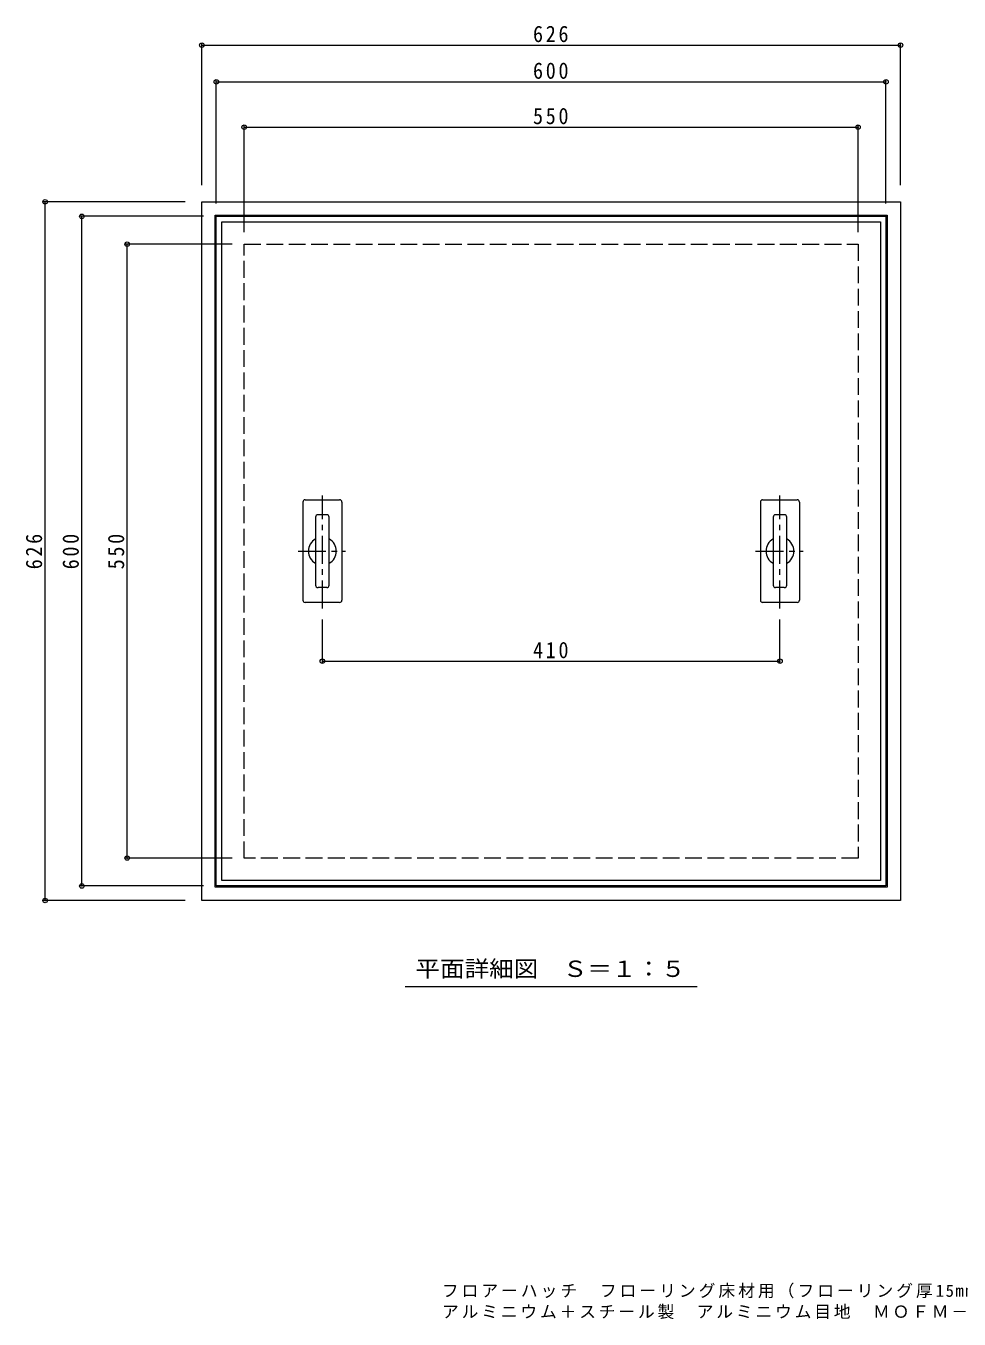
# Model space of a CAD drawing. Units: millimetres on the paper, enlarged 2 times, with parts at other scales. Extents: x -319 to 349, y -274 to 201.
# Drawn here: x -319.5 to 15, y -273.5 to 190 of the extents above; entities that cross this region are included whole.
import ezdxf
from ezdxf.enums import TextEntityAlignment as Align

# ---------------------------------------------------------------- set-up
doc = ezdxf.new("R2010")
doc.units = ezdxf.units.MM
doc.header["$LTSCALE"] = 2
doc.header["$PDMODE"] = 32
doc.header["$PDSIZE"] = 1.6
doc.linetypes.add('CHAIN1', pattern=[8, 5, -1, 1, -1])
doc.linetypes.add('DASHED3', pattern=[4, 3, -1])
for name, color, linetype, lineweight in [('0-1', 2, 'Continuous', 9), ('0-2', 3, 'Continuous', 9), ('0-4', 7, 'Continuous', 9), ('1-4', 7, 'Continuous', 9)]:
    doc.layers.add(name, color=color, linetype=linetype, lineweight=lineweight)
doc.layers.add('F-0', color=7, linetype='Continuous')
doc.styles.add('ＭＳ ゴシック', font='')
doc.styles.get('ＭＳ ゴシック').set_extended_font_data('MS Gothic')

msp = doc.modelspace()

# ---------------------------------------------------------------- linework, layer by layer
at = {"layer": '0-1'}
for p, q in [((-256.4, 126.914), (-6, 126.914)), ((-256.4, -123.486), (-256.4, 126.914)), ((-6, 126.914), (-6, -123.486)), ((-251.6, 122.114), (-10.8, 122.114)), ((-251.6, -118.687), (-251.6, 122.114)), ((-10.8, 122.114), (-10.8, -118.687)), ((-10.8, -118.687), (-251.6, -118.687)), ((-6, -123.486), (-256.4, -123.486))]:
    msp.add_line(p, q, dxfattribs=at)
at = {"layer": '0-1', "linetype": 'DASHED3'}
for p, q in [((-241.2, 111.713), (-21.2, 111.713)), ((-241.2, -108.287), (-241.2, 111.713)), ((-21.2, 111.713), (-21.2, -108.287)), ((-21.2, -108.287), (-241.2, -108.287))]:
    msp.add_line(p, q, dxfattribs=at)
at = {"layer": '0-2'}
for p, q in [((-249.2, 119.714), (-13.2, 119.714)), ((-249.2, -116.286), (-249.2, 119.714)), ((-13.2, 119.714), (-13.2, -116.286)), ((-220.2, 19.314), (-220.2, -15.887)), ((-219.4, 20.114), (-207, 20.114)), ((-206.2, 19.314), (-206.2, -15.887)), ((-56.2, 19.314), (-56.2, -15.887)), ((-55.4, 20.114), (-43, 20.114)), ((-42.2, 19.314), (-42.2, -15.887)), ((-211.64, 14.753), (-214.76, 14.753)), ((-47.64, 14.753), (-50.76, 14.753)), ((-215.64, 13.873), (-215.64, -10.447)), ((-210.76, -10.447), (-210.76, 13.873)), ((-51.64, 13.873), (-51.64, -10.447)), ((-46.76, -10.447), (-46.76, 13.873)), ((-211.64, -11.327), (-214.76, -11.327)), ((-47.64, -11.327), (-50.76, -11.327)), ((-207, -16.687), (-219.4, -16.687)), ((-43, -16.687), (-55.4, -16.687)), ((-13.2, -116.286), (-249.2, -116.286))]:
    msp.add_line(p, q, dxfattribs=at)
at = {"layer": '0-2', "linetype": 'CHAIN1'}
for p, q in [((-213.2, -18.798), (-213.2, 21.686)), ((-49.2, -18.798), (-49.2, 21.686)), ((-221.925, 1.713), (-204.862, 1.713)), ((-57.925, 1.713), (-40.862, 1.713))]:
    msp.add_line(p, q, dxfattribs=at)
at = {"layer": '0-2'}
msp.add_lwpolyline([(-251.2, -118.286), (-251.2, 121.713), (-11.2, 121.713), (-11.2, -118.286)], close=True, dxfattribs=at)
for centre, radius, start, end in [((-219.4, 19.314), 0.8, 90, 180), ((-207, 19.314), 0.8, 0, 90), ((-55.4, 19.314), 0.8, 90, 180), ((-43, 19.314), 0.8, 0, 90), ((-214.76, 13.873), 0.88, 90, 180), ((-211.64, 13.873), 0.88, 0, 90), ((-50.76, 13.873), 0.88, 90, 180), ((-47.64, 13.873), 0.88, 0, 90), ((-213.2, 1.713), 5, 119.20927, 240.79073), ((-213.2, 1.713), 5, 299.20914, 60.79086), ((-49.2, 1.713), 5, 119.20927, 240.79073), ((-49.2, 1.713), 5, 299.20914, 60.79086), ((-214.76, -10.447), 0.88, 180, 270), ((-211.64, -10.447), 0.88, 270, 0), ((-50.76, -10.447), 0.88, 180, 270), ((-47.64, -10.447), 0.88, 270, 0), ((-219.4, -15.887), 0.8, 180, 270), ((-207, -15.887), 0.8, 270, 0), ((-55.4, -15.887), 0.8, 180, 270), ((-43, -15.887), 0.8, 270, 0)]:
    msp.add_arc(centre, radius, start, end, dxfattribs=at)
at = {"layer": '0-4'}
for p, q in [((-256.4, 132.872), (-256.4, 183.677)), ((-256.4, 183.077), (-6, 183.077)), ((-6, 132.872), (-6, 183.677)), ((-251.2, 126.325), (-251.2, 170.514)), ((-251.2, 169.914), (-11.2, 169.914)), ((-11.2, 126.325), (-11.2, 170.514)), ((-241.2, 115.981), (-241.2, 154.261)), ((-241.2, 153.661), (-21.2, 153.661)), ((-21.2, 115.981), (-21.2, 154.261)), ((-262.359, 126.913), (-313.163, 126.913)), ((-312.563, -123.487), (-312.563, 126.913)), ((-255.811, 121.713), (-300.001, 121.713)), ((-299.401, -118.287), (-299.401, 121.713)), ((-245.468, 111.713), (-283.747, 111.713)), ((-283.147, -108.287), (-283.147, 111.713)), ((-213.2, -38.337), (-213.2, -22.798)), ((-49.2, -38.337), (-49.2, -22.798)), ((-213.2, -37.737), (-49.2, -37.737)), ((-245.468, -108.287), (-283.747, -108.287)), ((-255.811, -118.287), (-300.001, -118.287)), ((-262.359, -123.487), (-313.163, -123.487))]:
    msp.add_line(p, q, dxfattribs=at)
for p in [(-256.4, 183.077), (-6, 183.077), (-251.2, 169.914), (-11.2, 169.914), (-241.2, 153.661), (-21.2, 153.661), (-312.563, 126.913), (-299.401, 121.713), (-283.147, 111.713), (-213.2, -37.737), (-49.2, -37.737), (-283.147, -108.287), (-299.401, -118.287), (-312.563, -123.487)]:
    msp.add_point(p, dxfattribs=at)
at = {"layer": '1-4'}
msp.add_line((-183.486, -154.338), (-78.914, -154.338), dxfattribs=at)

# ---------------------------------------------------------------- texts
at = {"layer": '0-4', "color": 2, "char_height": 5.865, "attachment_point": 7, "style": 'ＭＳ ゴシック'}
for s, insert in [('\\T1.27;\\W0.9;626', (-137.7, 184.077)), ('\\T1.27;\\W0.9;600', (-137.7, 170.914)), ('\\T1.27;\\W0.9;550', (-137.7, 154.661)), ('\\T1.27;\\W0.9;410', (-137.7, -36.737))]:
    msp.add_mtext(s, dxfattribs=dict(at, insert=insert))
at = {"layer": '0-4', "color": 2, "char_height": 5.865, "attachment_point": 7, "rotation": 90, "style": 'ＭＳ ゴシック'}
for s, insert in [('\\T1.27;\\W0.9;626', (-313.563, -4.787)), ('\\T1.27;\\W0.9;600', (-300.401, -4.787)), ('\\T1.27;\\W0.9;550', (-284.147, -4.787))]:
    msp.add_mtext(s, dxfattribs=dict(at, insert=insert))
at = {"layer": '1-4', "color": 2, "style": 'ＭＳ ゴシック', "width": 1.1}
msp.add_text('平面詳細図\u3000Ｓ＝１：５', height=5.865, dxfattribs=at).set_placement((-179.824, -152.646), align=Align.BOTTOM_LEFT)
at = {"layer": 'F-0', "char_height": 4.399, "attachment_point": 7, "style": 'ＭＳ ゴシック'}
for s, insert in [('\\T1.18;フロアーハッチ\u3000フローリング床材用（フローリング厚15mm）屋内用\u3000一般形', (-170.376, -266.095)), ('\\T1.17;アルミニウム＋スチール製\u3000アルミニウム目地\u3000ＭＯＦＭ－６００－１５－Ｍ', (-170.302, -273.528))]:
    msp.add_mtext(s, dxfattribs=dict(at, insert=insert))

doc.saveas('drawing.dxf')
